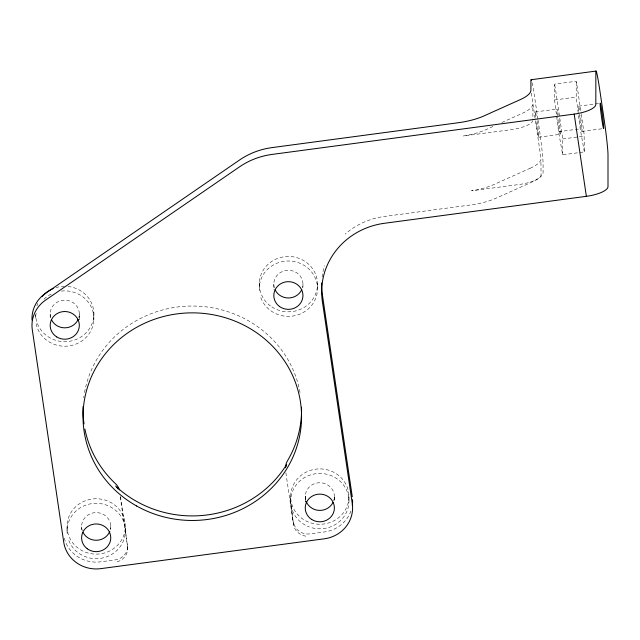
<?xml version="1.0" encoding="UTF-8"?>
<svg xmlns="http://www.w3.org/2000/svg" width="640" height="640" viewBox="0 0 640 640"><rect width="100%" height="100%" fill="white"/><g stroke="black" fill="none" stroke-linecap="round" stroke-linejoin="round"><path stroke-width="0.48" stroke-dasharray="3.2 2.4" d="M67.048 530.84L67.048 526.952M81.624 529.984L81.624 527.024M581.288 114.28L583.048 126.328A29.136 1.264 82.4 0 1 584.112 134.304L584.328 151.904L562.688 154.792L558.568 131.728L554.576 99.968L554.576 84.136L576.216 81.248L576.44 82.456A29.136 1.264 82.4 0 1 577.504 88.84L581.144 113.304M562.688 154.792L562.472 137.2A29.136 1.264 82.4 0 0 561.408 129.216L555.864 91.728A29.136 1.264 82.4 0 0 554.8 85.344L554.576 84.136M584.328 151.904L580.208 128.832L576.216 97.08L576.216 81.248M125.28 532.472L125.312 527.256A29.136 27.68 0 0 0 82.368 502.064A29.136 27.68 0 0 0 80.872 549.992A29.136 27.68 0 0 0 125.312 527.256M492.928 126.512L485.792 129.712A36.424 11.264 -8.4 0 1 463.432 135.984L511.296 129.64A21.856 6.76 -8.4 0 0 532.8 120.704M501.848 122.504L522.368 113.288A36.424 11.264 -8.4 0 0 532.8 104.848L532.936 119.928M554.576 99.968L576.216 97.08M535.296 111.952L556.936 109.064M578.576 106.176L594.312 104.072M595.296 103.944L599.232 103.416M558.568 131.728L580.208 128.832M538.648 137.208L560.288 134.32A12.752 0.552 82.4 0 0 558.696 118.152M581.936 131.432L602.592 128.672M562.688 138.96L584.328 136.072M537.864 119.08L534.968 99.504A29.136 1.264 82.4 0 0 531.968 82.216M538.008 120.064L539.016 126.912A29.136 1.264 82.4 0 1 543.072 163.424L543.072 172.368A36.424 11.264 -8.4 0 1 532.512 181.824L495.928 198.24A36.424 11.264 -8.4 0 1 470.424 204.984L384.368 216.472A72.848 69.2 0 0 0 345.184 234.072M531.344 93.064L541.048 158.664M285.864 472.816L293.496 524.392A14.568 13.84 0 0 0 308.048 536.304M120.232 496.912L127.576 546.544A14.568 13.84 0 0 1 117.04 561.808M120.496 496.536L124.512 524.504M290.96 504.984L293.496 524.392L290.704 502.32L290.72 495.096M125.04 527.136L127.712 548.344M305.264 502.064L305.256 496.072L305.264 502.008M50.184 314.032L50.2 318.776M110.736 525.84L110.744 530.816M348.952 496.728A29.136 27.68 0 0 1 305.112 520.48A29.136 27.68 0 0 1 305.384 472.528A29.136 27.68 0 0 1 348.952 496.728L348.952 501.28M317.52 283.616L317.52 288.168M302.952 284.096L302.952 288.832M273.816 284.176L273.816 289.864M259.256 283.32L259.256 287.872M93.864 312.8L93.848 320.032M35.616 314.752L35.616 318.392A29.136 27.68 0 0 1 36.192 313.08M312.008 527.8A29.136 27.68 0 0 0 348.832 498.608L348.44 495.96A29.136 27.68 0 0 0 301.144 479.88A29.136 27.68 0 0 0 309.336 526.96M83.76 397.72A109.272 103.808 0 0 1 83.992 395.984M84.544 392.528A109.272 103.808 0 0 1 193.136 306.032A109.272 103.808 0 0 1 300.296 394.128M259.312 290.544A29.136 27.68 0 0 1 299.52 263.104A29.136 27.68 0 0 1 307.592 309.504A29.136 27.68 0 0 1 260.232 295.816M322.136 277.12A72.848 69.2 0 0 1 324.56 265.656M61.4 291.048A29.136 27.68 0 0 1 93.608 314.688A29.136 27.68 0 0 1 69.504 345.856A29.136 27.68 0 0 1 36.128 323.712M44.008 299.104A29.136 27.68 0 0 1 52.408 293.472M67.168 533.512A29.136 27.68 0 0 1 106.664 505.16A29.136 27.68 0 0 1 115.912 551.36A29.136 27.68 0 0 1 68.216 538.76M64.28 538.144A32.784 31.144 0 0 0 100.744 561.824L115.176 559.896A14.568 13.84 0 0 0 127.712 546.072M350.904 510.992A32.784 31.144 0 0 1 324.376 531.968L309.952 533.896A14.568 13.84 0 0 1 293.88 523.888M67.952 286.48A29.136 27.68 0 0 1 93.864 315.184A29.136 27.68 0 0 1 65.456 341.664A29.136 27.68 0 0 1 35.736 316.512M36.88 305.936A29.136 27.68 0 0 1 37.824 303.416M55.896 287.616A29.136 27.68 0 0 1 64.208 286.312M50.736 317.768A14.568 13.84 0 0 1 64.712 300.152A14.568 13.84 0 0 1 78.792 317.688M537.056 121.04A12.752 0.552 82.4 0 1 538.688 137.216A12.752 0.552 82.4 0 1 536.064 121.736M535.512 116.776A12.752 0.552 82.4 0 1 536.544 117.696M274.368 287.912A14.568 13.84 0 0 1 288.344 270.296A14.568 13.84 0 0 1 302.424 287.832M579.144 114.192A12.752 0.552 82.4 0 0 580.968 127.16A12.752 0.552 82.4 0 0 582.048 131.056L582.048 130.472A12.752 0.552 82.4 0 0 580.336 115.264M578.792 111A12.752 0.552 82.4 0 1 579.824 111.92M305.648 499.824A14.568 13.84 0 0 1 320.352 482.744A14.568 13.84 0 0 1 333.688 500.8M82.336 530.736A14.568 13.84 0 0 1 95.56 512.608A14.568 13.84 0 0 1 110.368 529.592M560.288 134.32A12.752 0.552 82.4 0 1 557.496 117.08M557.312 115.416A12.752 0.552 82.4 0 1 558.184 114.808M79.32 313.952L79.312 319.64L79.32 313.952M334.376 497.088L334.368 501.008L334.376 497.088M530.48 168.112L493.904 184.536A36.424 11.264 -8.4 0 1 471.536 190.808L519.408 184.464A21.856 6.76 -8.4 0 0 541.048 174.752L540.912 159.672A36.424 11.264 -8.4 0 1 530.48 168.112M271.896 306.96A29.136 27.68 0 0 0 317.432 286.288A29.136 27.68 0 0 0 275.824 259.16A29.136 27.68 0 0 0 271.896 306.96"/><path stroke-width="0.96" d="M531.064 79.744L595.992 71.08M574.192 114.096L272.016 154.432A72.848 69.2 0 0 0 239.464 166.888L45.544 300.136A32.784 31.144 0 0 0 32.288 329.704L63.72 542.144A32.784 31.144 0 0 0 100.744 568.648L324.376 538.792A32.784 31.144 0 0 0 352.28 503.624L322.368 301.456A72.848 69.2 0 0 1 384.368 223.296L586.36 196.328A21.856 6.76 -8.4 0 0 608 186.616L608 154.76A29.136 1.264 82.4 0 0 603.944 118.248L599.888 90.832A29.136 1.264 82.4 0 0 595.832 72.52L595.832 104.376A21.856 6.76 -8.4 0 1 574.192 114.096L586.36 196.328M115.6 486.056L119.552 489.576A109.272 103.808 0 0 0 284.68 467.536L286.632 464.744A14.568 13.84 0 0 0 286.04 466.456M352.28 496.792L322.368 294.632A72.848 69.2 0 0 1 321.688 282.952M285.576 467.76A14.568 13.84 0 0 1 287.456 460.84A109.272 103.808 0 0 0 301.52 407.184M84.904 429.064A109.272 103.808 0 0 0 115.6 483.784A14.568 13.84 0 0 1 119.416 489.944M84.016 423.888A109.272 103.808 0 0 1 83.072 406.44M32.016 320.08A32.784 31.144 0 0 1 45.544 293.312L239.464 160.064A72.848 69.2 0 0 1 272.016 147.608L458.256 122.744A36.424 11.264 -8.4 0 0 483.76 116.008L520.344 99.584A36.424 11.264 -8.4 0 0 530.912 90.128L530.912 81.192A29.136 1.264 82.4 0 1 531.52 80.504M352.56 499.656A32.784 31.144 0 0 1 352.288 505.4M116.864 487.408A14.568 13.84 0 0 1 117.928 488.904M42.136 296.544A29.136 27.68 0 0 1 53.264 288.552M78.136 319.464A14.568 13.84 0 0 1 64.8 327.832A14.568 13.84 0 0 1 51.408 319.544M301.768 289.608A14.568 13.84 0 0 1 288.432 297.976A14.568 13.84 0 0 1 275.04 289.688M332.952 502.552A14.568 13.84 0 0 1 319.28 510.408A14.568 13.84 0 0 1 306.248 501.624M109.784 531.4A14.568 13.84 0 0 1 96.808 540.264A14.568 13.84 0 0 1 83.08 532.488M136.592 505.976A109.272 103.808 0 0 0 301.552 417.824A109.272 103.808 0 0 0 138.712 326.192A109.272 103.808 0 0 0 136.592 505.976M600.536 109.112A12.752 0.552 82.4 0 0 603.576 128.536A12.752 0.552 82.4 0 0 601.64 110.096A12.752 0.552 82.4 0 0 600.536 109.112M311.72 519.464A14.568 13.84 0 0 0 334.352 508.856A14.568 13.84 0 0 0 313.368 495.544A14.568 13.84 0 0 0 311.72 519.464M87.28 548.768A14.568 13.84 0 0 0 110.624 539.656A14.568 13.84 0 0 0 90.64 525.008A14.568 13.84 0 0 0 87.28 548.768M56.664 336.88A14.568 13.84 0 0 0 79.296 326.272A14.568 13.84 0 0 0 58.304 312.96A14.568 13.84 0 0 0 56.664 336.88M279.488 306.472A14.568 13.84 0 0 0 302.824 297.352A14.568 13.84 0 0 0 282.848 282.712A14.568 13.84 0 0 0 279.488 306.472"/></g></svg>
